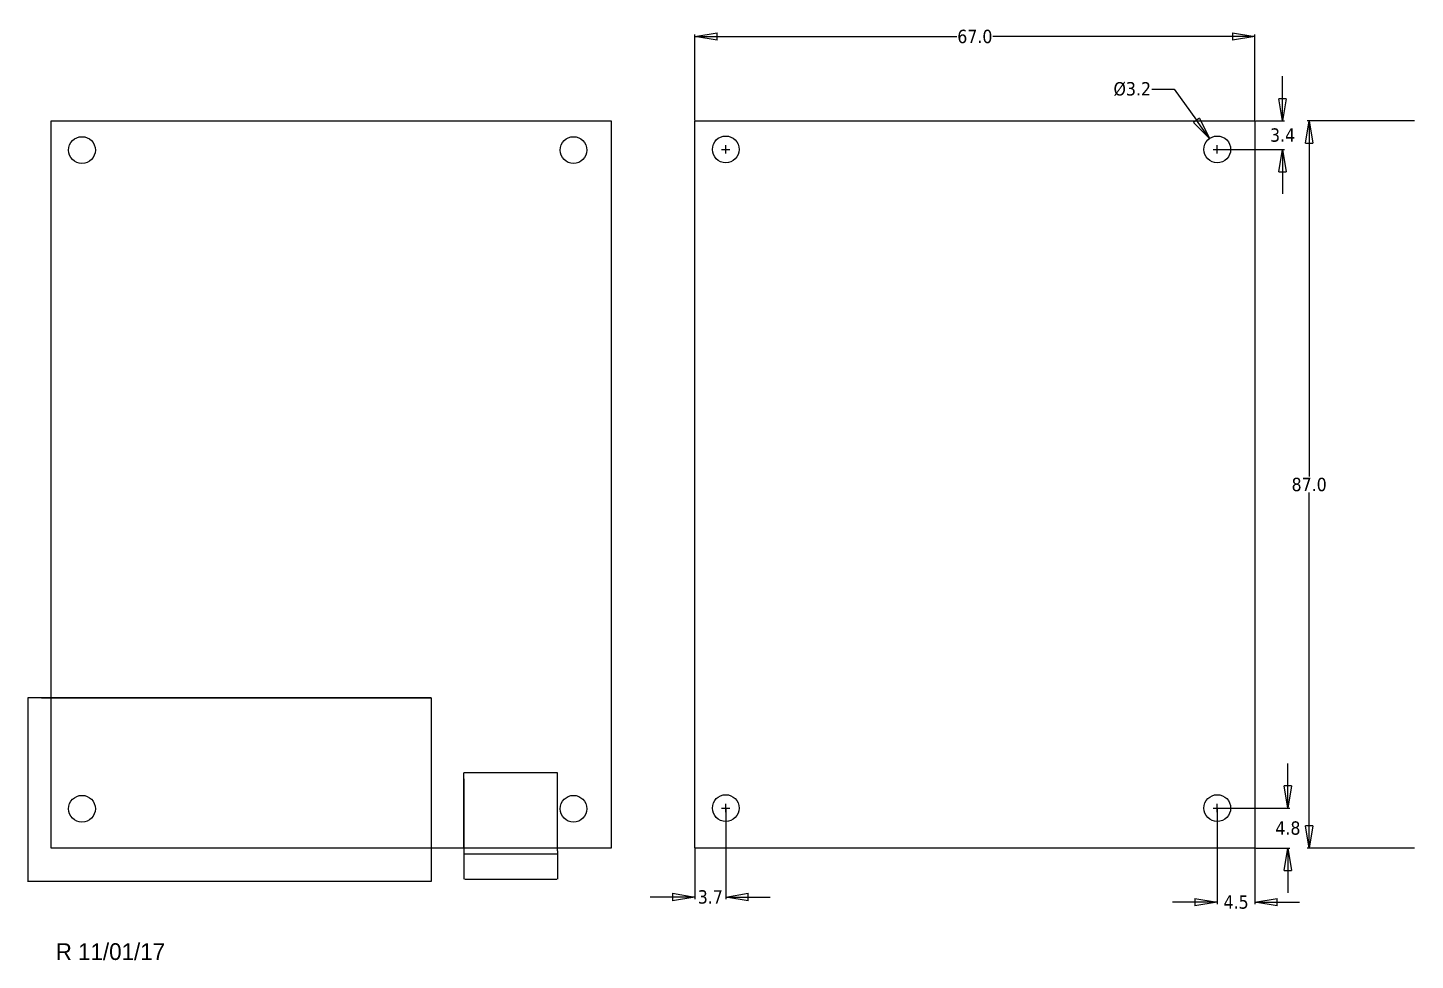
# Model space of a CAD drawing. Header units: millimetres. Extents: x 48 to 218, y 95 to 351.
# Drawn here: x 51.8 to 217.8, y 94.8 to 206.4 of the extents above; entities that cross this region are included whole.
import ezdxf

# ---------------------------------------------------------------- set-up
doc = ezdxf.new("R2010")
doc.units = ezdxf.units.MM
doc.header["$LTSCALE"] = 1.333333
doc.styles.get("Standard").update_dxf_attribs({"font": 'tahoma.ttf'})
doc.dimstyles.new('Alternate (ANSI)2', dxfattribs={"dimscale": 1.333333, "dimtxt": 1.2, "dimasz": 2, "dimexe": 0.18, "dimexo": 0.0625, "dimgap": 0.09, "dimtad": 0, "dimtih": 1, "dimtoh": 1, "dimdec": 4, "dimzin": 0, "dimdsep": 46, "dimtxsty": 'Standard', "dimblk": 'CLOSED', "dimcen": 0.09, "dimadec": 0, "dimazin": 0, "dimtfac": 1, "dimtdec": 4, "dimtofl": 0, "dimtmove": 0, "dimatfit": 3, "dimfxl": 1, "dimtolj": 1, "dimtzin": 0, "dimarcsym": 0})

# ---------------------------------------------------------------- blocks, each defined once
blk = doc.blocks.new('_Closed')
at = {"color": 0, "linetype": 'ByBlock', "lineweight": -2}
for p, q in [((-1, 0.167), (0, 0)), ((-1, 0.167), (-1, -0.167)), ((0, 0), (-1, -0.167)), ((0, 0), (-1, 0))]:
    blk.add_line(p, q, dxfattribs=at)
blk = doc.blocks.new('*D92')
at = {"color": 0, "lineweight": -2}
for p, q in [((131.58, 195.33), (131.58, 205.58)), ((134.24, 205.34), (162.91, 205.34)), ((195.91, 205.34), (167.24, 205.34)), ((198.58, 195.33), (198.58, 205.58))]:
    blk.add_line(p, q, dxfattribs=at)
at = {"layer": 'Defpoints', "color": 0}
for p in [(198.58, 205.34), (131.58, 195.24), (198.58, 195.24)]:
    blk.add_point(p, dxfattribs=at)
at = {"color": 0, "lineweight": -2, "xscale": 2.666666666666667, "yscale": 2.666666666666667, "zscale": 2.666666666666667, "rotation": 180}
blk.add_blockref('_Closed', (131.58, 205.34), dxfattribs=at)
at = {"color": 0, "lineweight": -2, "xscale": 2.666666666666667, "yscale": 2.666666666666667, "zscale": 2.666666666666667}
blk.add_blockref('_Closed', (198.58, 205.34), dxfattribs=at)
at = {"color": 0, "insert": (165.08, 205.34), "char_height": 1.6, "attachment_point": 5}
blk.add_mtext('\\A1;67.0', dxfattribs=at)
blk = doc.blocks.new('*D93')
at = {"color": 0, "lineweight": -2}
for p, q in [((217.68, 195.24), (204.83, 195.24)), ((205.07, 192.58), (205.07, 152.7)), ((205.07, 110.91), (205.07, 150.79)), ((217.68, 108.24), (204.83, 108.24))]:
    blk.add_line(p, q, dxfattribs=at)
at = {"layer": 'Defpoints', "color": 0}
for p in [(217.76, 195.24), (205.07, 108.24), (217.76, 108.24)]:
    blk.add_point(p, dxfattribs=at)
at = {"color": 0, "lineweight": -2, "xscale": 2.666666666666667, "yscale": 2.666666666666667, "zscale": 2.666666666666667}
for p, rotation in [((205.07, 195.24), 90), ((205.07, 108.24), 270)]:
    blk.add_blockref('_Closed', p, dxfattribs=dict(at, rotation=rotation))
at = {"color": 0, "insert": (205.07, 151.74), "char_height": 1.6, "attachment_point": 5}
blk.add_mtext('\\A1;87.0', dxfattribs=at)
blk = doc.blocks.new('*D103')
at = {"color": 0, "lineweight": -2}
for p, q in [((202.53, 115.71), (202.53, 118.38)), ((194.16, 113.04), (202.77, 113.04)), ((198.66, 108.24), (202.77, 108.24)), ((202.53, 105.58), (202.53, 102.91))]:
    blk.add_line(p, q, dxfattribs=at)
at = {"layer": 'Defpoints', "color": 0}
for p in [(194.08, 113.04), (198.58, 108.24), (202.53, 108.24)]:
    blk.add_point(p, dxfattribs=at)
at = {"color": 0, "lineweight": -2, "xscale": 2.666666666666667, "yscale": 2.666666666666667, "zscale": 2.666666666666667}
for p, rotation in [((202.53, 113.04), 270), ((202.53, 108.24), 90)]:
    blk.add_blockref('_Closed', p, dxfattribs=dict(at, rotation=rotation))
at = {"color": 0, "insert": (202.53, 110.64), "char_height": 1.6, "attachment_point": 5}
blk.add_mtext('\\A1;4.8', dxfattribs=at)
blk = doc.blocks.new('*D104')
at = {"color": 0, "lineweight": -2}
for p, q in [((194.08, 112.96), (194.08, 101.55)), ((198.58, 108.16), (198.58, 101.55)), ((191.41, 101.79), (188.74, 101.79)), ((201.24, 101.79), (203.91, 101.79))]:
    blk.add_line(p, q, dxfattribs=at)
at = {"layer": 'Defpoints', "color": 0}
for p in [(194.08, 113.04), (198.58, 108.24), (198.58, 101.79)]:
    blk.add_point(p, dxfattribs=at)
at = {"color": 0, "lineweight": -2, "xscale": 2.666666666666667, "yscale": 2.666666666666667, "zscale": 2.666666666666667}
blk.add_blockref('_Closed', (194.08, 101.79), dxfattribs=at)
at = {"color": 0, "lineweight": -2, "xscale": 2.666666666666667, "yscale": 2.666666666666667, "zscale": 2.666666666666667, "rotation": 180}
blk.add_blockref('_Closed', (198.58, 101.79), dxfattribs=at)
at = {"color": 0, "insert": (196.33, 101.79), "char_height": 1.6, "attachment_point": 5}
blk.add_mtext('\\A1;4.5', dxfattribs=at)
blk = doc.blocks.new('*D105')
at = {"color": 0, "lineweight": -2}
for p, q in [((135.28, 112.96), (135.28, 102.16)), ((131.58, 108.16), (131.58, 102.16)), ((128.91, 102.4), (126.24, 102.4)), ((137.94, 102.4), (140.61, 102.4))]:
    blk.add_line(p, q, dxfattribs=at)
at = {"layer": 'Defpoints', "color": 0}
for p in [(135.28, 113.04), (131.58, 108.24), (131.58, 102.4)]:
    blk.add_point(p, dxfattribs=at)
at = {"color": 0, "lineweight": -2, "xscale": 2.666666666666667, "yscale": 2.666666666666667, "zscale": 2.666666666666667}
blk.add_blockref('_Closed', (131.58, 102.4), dxfattribs=at)
at = {"color": 0, "lineweight": -2, "xscale": 2.666666666666667, "yscale": 2.666666666666667, "zscale": 2.666666666666667, "rotation": 180}
blk.add_blockref('_Closed', (135.28, 102.4), dxfattribs=at)
at = {"color": 0, "insert": (133.43, 102.4), "char_height": 1.6, "attachment_point": 5}
blk.add_mtext('\\A1;3.7', dxfattribs=at)
blk = doc.blocks.new('*D106')
at = {"color": 0, "lineweight": -2}
for p, q in [((201.89, 197.91), (201.89, 200.58)), ((198.66, 195.24), (202.13, 195.24)), ((194.16, 191.84), (202.13, 191.84)), ((201.89, 189.18), (201.89, 186.51))]:
    blk.add_line(p, q, dxfattribs=at)
at = {"layer": 'Defpoints', "color": 0}
for p in [(198.58, 195.24), (194.08, 191.84), (201.89, 191.84)]:
    blk.add_point(p, dxfattribs=at)
at = {"color": 0, "lineweight": -2, "xscale": 2.666666666666667, "yscale": 2.666666666666667, "zscale": 2.666666666666667}
for p, rotation in [((201.89, 195.24), 270), ((201.89, 191.84), 90)]:
    blk.add_blockref('_Closed', p, dxfattribs=dict(at, rotation=rotation))
at = {"color": 0, "insert": (201.89, 193.54), "char_height": 1.6, "attachment_point": 5}
blk.add_mtext('\\A1;3.4', dxfattribs=at)
blk = doc.blocks.new('*D107')
at = {"color": 0, "lineweight": -2}
for p, q in [((186.26, 199.05), (188.93, 199.05)), ((188.93, 199.05), (191.6, 195.32))]:
    blk.add_line(p, q, dxfattribs=at)
at = {"color": 0}
for p, q in [((193.96, 191.84), (194.2, 191.84)), ((194.08, 191.72), (194.08, 191.96))]:
    blk.add_line(p, q, dxfattribs=at)
at = {"layer": 'Defpoints', "color": 0}
for p in [(193.15, 193.15), (195.01, 190.54)]:
    blk.add_point(p, dxfattribs=at)
at = {"color": 0, "lineweight": -2, "xscale": 2.666666666666667, "yscale": 2.666666666666667, "zscale": 2.666666666666667, "rotation": 305.5563242843972}
blk.add_blockref('_Closed', (193.15, 193.15), dxfattribs=at)
at = {"color": 0, "insert": (183.91, 199.05), "char_height": 1.6, "attachment_point": 5}
blk.add_mtext('\\A1;%%c3.2', dxfattribs=at)

msp = doc.modelspace()

# ---------------------------------------------------------------- linework, layer by layer
for p, q in [((131.58, 195.24), (133.18, 195.24)), ((134.78, 191.84), (135.78, 191.84)), ((135.28, 191.34), (135.28, 192.34)), ((193.58, 191.84), (194.58, 191.84)), ((194.08, 191.34), (194.08, 192.34)), ((100.02, 126.24), (51.77, 126.24)), ((51.77, 126.24), (51.77, 104.21)), ((75.64, 126.24), (53.41, 126.24)), ((53.41, 126.24), (100.02, 126.24)), ((98.52, 126.24), (76.62, 126.24)), ((100.02, 126.24), (100.02, 104.24)), ((115.16, 117.24), (103.96, 117.24)), ((103.96, 108.24), (103.96, 117.24)), ((103.96, 116.54), (103.96, 107.94)), ((115.16, 108.24), (115.16, 117.24)), ((115.16, 107.94), (115.16, 116.54)), ((134.78, 113.04), (135.78, 113.04)), ((135.28, 112.54), (135.28, 113.54)), ((193.58, 113.04), (194.58, 113.04)), ((194.08, 112.54), (194.08, 113.54)), ((103.96, 107.94), (103.96, 104.54)), ((115.16, 107.94), (115.16, 104.54)), ((115.16, 107.54), (103.96, 107.54)), ((100.02, 104.24), (51.77, 104.24)), ((75.64, 104.24), (53.41, 104.24)), ((98.52, 104.24), (76.62, 104.24)), ((104.06, 104.54), (115.06, 104.54))]:
    msp.add_line(p, q)
for points in [[(121.56, 108.24), (54.56, 108.24), (54.56, 195.24), (121.56, 195.24)], [(198.58, 108.24), (131.58, 108.24), (131.58, 195.24), (198.58, 195.24)]]:
    msp.add_lwpolyline(points, close=True)
for centre in [(58.26, 191.76), (117.06, 191.76), (135.28, 191.84), (194.08, 191.84), (58.26, 112.96), (117.06, 112.96), (135.28, 113.04), (194.08, 113.04)]:
    msp.add_circle(centre, 1.6)

# ---------------------------------------------------------------- texts
at = {"insert": (55.12, 96.87), "char_height": 2, "width": 143.9485, "attachment_point": 1}
msp.add_mtext('{\\fOCR A Extended|b0|i0|c1|p0;R 11/01/17}', dxfattribs=at)

# ---------------------------------------------------------------- dimensions: what is measured, and where the dimension line sits
for base, p1, p2, picture, middle in [((198.58, 205.34), (131.58, 195.24), (198.58, 195.24), '*D92', (165.08, 205.34)), ((131.58, 102.4), (135.28, 113.04), (131.58, 108.24), '*D105', (133.43, 102.4)), ((198.58, 101.79), (194.08, 113.04), (198.58, 108.24), '*D104', (196.33, 101.79))]:
    dim = msp.add_linear_dim(base=base, p1=p1, p2=p2, dimstyle='Alternate (ANSI)2', override={"dimdec": 1})
    dim.commit()
    dim.dimension.update_dxf_attribs({"geometry": picture, "text_midpoint": middle})
dim = msp.add_diameter_dim_2p(p1=(195.01, 190.54), p2=(193.15, 193.15), dimstyle='Alternate (ANSI)2', override={"dimdec": 1})
dim.commit()
dim.dimension.update_dxf_attribs({"geometry": '*D107', "text_midpoint": (183.91, 199.05), "dimtype": 163})
for base, p1, p2, picture, middle in [((201.89, 191.84), (198.58, 195.24), (194.08, 191.84), '*D106', (201.89, 193.54)), ((205.07, 108.24), (217.76, 195.24), (217.76, 108.24), '*D93', (205.07, 151.74)), ((202.53, 108.24), (194.08, 113.04), (198.58, 108.24), '*D103', (202.53, 110.64))]:
    dim = msp.add_linear_dim(base=base, p1=p1, p2=p2, angle=90, dimstyle='Alternate (ANSI)2', override={"dimdec": 1})
    dim.commit()
    dim.dimension.update_dxf_attribs({"geometry": picture, "text_midpoint": middle})

doc.saveas('drawing.dxf')
